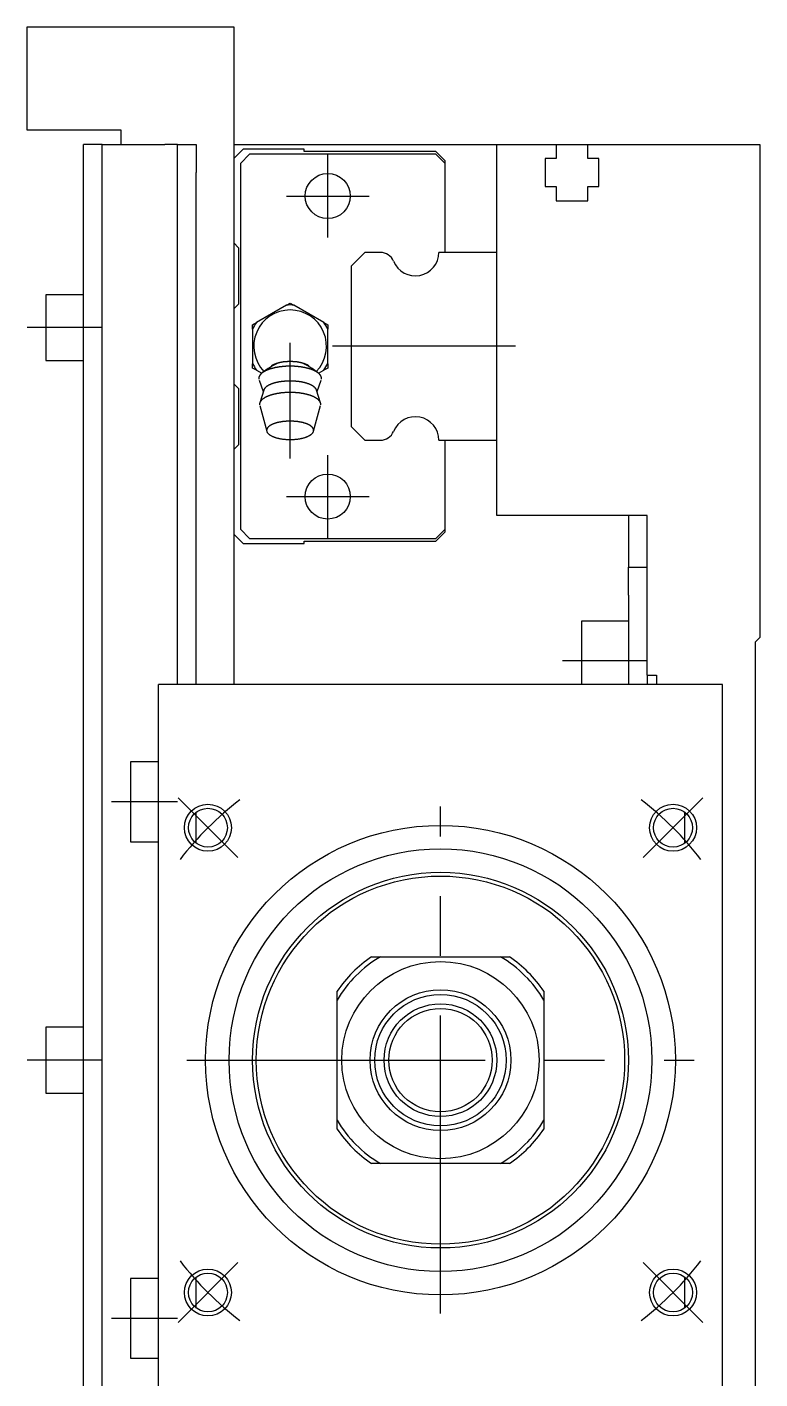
# Model space of a CAD drawing. Extents: x -94 to 676, y -24 to 368.
# Drawn here: x 598.4 to 676.4, y 222.3 to 366.2 of the extents above; entities that cross this region are included whole.
import ezdxf

# ---------------------------------------------------------------- set-up
doc = ezdxf.new("R2010")
doc.units = 0
doc.linetypes.add('CENTER', pattern=[50.8, 31.75, -6.35, 6.35, -6.35])
doc.layers.get('0').update_dxf_attribs({"linetype": 'CONTINUOUS'})
doc.layers.add('CENTER', color=1, linetype='CENTER')

msp = doc.modelspace()

# ---------------------------------------------------------------- linework, layer by layer
at = {"color": 7, "linetype": 'CONTINUOUS'}
for p, q in [((598.44, 355.21), (598.44, 366.21)), ((598.44, 366.21), (620.44, 366.21)), ((620.44, 366.21), (620.44, 296.21)), ((608.44, 355.21), (598.44, 355.21)), ((608.44, 353.7), (608.44, 355.21)), ((604.44, 350.7), (604.44, 353.7)), ((606.44, 353.7), (604.44, 353.7)), ((606.44, 353.7), (609.77, 353.7)), ((606.44, 350.7), (606.44, 353.7)), ((609.77, 353.7), (613.11, 353.7)), ((614.44, 353.7), (613.11, 353.7)), ((614.44, 350.7), (614.44, 353.7)), ((614.44, 353.7), (616.44, 353.7)), ((616.44, 353.7), (616.44, 350.7)), ((620.44, 353.7), (648.44, 353.7)), ((621.43, 353.21), (620.44, 352.22)), ((627.94, 353.21), (621.43, 353.21)), ((627.94, 352.96), (627.94, 353.21)), ((641.94, 352.96), (627.94, 352.96)), ((642.94, 351.96), (641.94, 352.96)), ((648.44, 342.21), (648.44, 353.7)), ((648.44, 353.7), (654.74, 353.7)), ((654.74, 353.7), (654.74, 352.21)), ((654.74, 353.7), (658.14, 353.7)), ((658.14, 353.7), (676.44, 353.7)), ((658.14, 352.21), (658.14, 353.7)), ((676.44, 353.7), (676.44, 301.21)), ((622.13, 352.66), (621.14, 351.67)), ((621.14, 351.67), (621.14, 312.74)), ((641.94, 352.66), (622.13, 352.66)), ((642.94, 351.66), (641.94, 352.66)), ((642.94, 351.66), (642.94, 351.96)), ((642.94, 342.21), (642.94, 351.66)), ((653.59, 352.21), (653.59, 349.21)), ((654.74, 352.21), (653.59, 352.21)), ((659.29, 352.21), (658.14, 352.21)), ((659.29, 349.21), (659.29, 352.21)), ((604.44, 161.7), (604.44, 350.7)), ((606.44, 161.7), (606.44, 350.7)), ((614.44, 296.21), (614.44, 350.7)), ((616.44, 296.21), (616.44, 350.7)), ((653.59, 349.21), (654.74, 349.21)), ((654.74, 349.21), (654.74, 347.71)), ((658.14, 347.71), (658.14, 349.21)), ((658.14, 349.21), (659.29, 349.21)), ((654.74, 347.71), (658.14, 347.71)), ((620.44, 343.21), (620.94, 342.71)), ((620.94, 342.71), (620.94, 336.71)), ((634.4, 342.21), (632.94, 340.75)), ((636.05, 342.21), (634.4, 342.21)), ((648.44, 342.21), (642.26, 342.21)), ((648.44, 322.21), (648.44, 342.21)), ((648.44, 322.21), (648.44, 342.21)), ((632.94, 340.75), (632.94, 323.66)), ((604.44, 337.7), (600.44, 337.7)), ((600.44, 337.7), (600.44, 334.2)), ((620.94, 336.71), (620.44, 336.21)), ((626.04, 336.59), (622.85, 334.74)), ((626.04, 336.59), (626.44, 336.82)), ((626.44, 336.82), (626.84, 336.59)), ((630.03, 334.74), (626.84, 336.59)), ((600.44, 334.2), (600.44, 330.7)), ((622.45, 334.51), (622.85, 334.74)), ((622.45, 334.05), (622.45, 334.51)), ((622.45, 334.05), (622.45, 330.36)), ((630.03, 334.74), (630.44, 334.51)), ((630.44, 334.51), (630.44, 334.05)), ((630.44, 330.36), (630.44, 334.05)), ((600.44, 330.7), (604.44, 330.7)), ((622.45, 329.9), (622.45, 330.36)), ((622.85, 329.67), (622.45, 329.9)), ((622.85, 329.67), (623.42, 329.34)), ((624.1, 329.85), (623.48, 329.39)), ((624.1, 329.85), (624.45, 330.09)), ((624.45, 330.09), (625.01, 330.39)), ((627.86, 330.39), (628.43, 330.09)), ((628.43, 330.09), (628.78, 329.85)), ((629.4, 329.39), (628.78, 329.85)), ((629.46, 329.34), (630.03, 329.67)), ((630.44, 329.9), (630.03, 329.67)), ((630.44, 330.36), (630.44, 329.9)), ((623.13, 328.6), (623.58, 327.39)), ((629.3, 327.39), (629.75, 328.6)), ((620.44, 328.2), (620.94, 327.71)), ((620.94, 327.71), (620.94, 321.71)), ((623.63, 327.54), (623.2, 326.18)), ((629.68, 326.18), (629.25, 327.54)), ((623.2, 325.89), (623.95, 323.16)), ((628.93, 323.16), (629.68, 325.89)), ((632.94, 323.66), (634.4, 322.21)), ((620.94, 321.71), (620.44, 321.21)), ((634.4, 322.21), (636.05, 322.21)), ((642.26, 322.21), (648.44, 322.21)), ((642.94, 312.75), (642.94, 322.21)), ((648.44, 314.21), (648.44, 322.21)), ((664.44, 314.21), (648.44, 314.21)), ((662.44, 314.21), (662.44, 308.71)), ((664.44, 297.21), (664.44, 314.21)), ((621.14, 312.74), (622.13, 311.76)), ((641.94, 311.76), (642.94, 312.75)), ((641.94, 311.46), (642.94, 312.45)), ((642.94, 312.45), (642.94, 312.75)), ((620.44, 312.19), (621.43, 311.21)), ((621.43, 311.21), (627.94, 311.21)), ((622.13, 311.76), (641.94, 311.76)), ((627.94, 311.46), (641.94, 311.46)), ((627.94, 311.21), (627.94, 311.46)), ((662.44, 305.71), (662.44, 308.71)), ((662.44, 308.71), (664.44, 308.71)), ((662.44, 305.71), (662.44, 296.21)), ((657.44, 302.96), (657.44, 296.21)), ((662.44, 302.96), (657.44, 302.96)), ((675.94, 300.71), (676.44, 301.21)), ((675.94, 300.71), (675.94, 211.71)), ((664.44, 297.21), (664.44, 296.21)), ((664.44, 297.21), (665.44, 297.21)), ((665.44, 297.21), (665.44, 296.21)), ((612.44, 216.21), (612.44, 296.21)), ((672.44, 296.21), (612.44, 296.21)), ((672.44, 216.21), (672.44, 296.21)), ((609.44, 287.96), (609.44, 279.46)), ((612.44, 287.96), (609.44, 287.96)), ((616.44, 279.31), (616.44, 282.6)), ((668.44, 279.31), (668.44, 282.6)), ((609.44, 279.46), (612.44, 279.46)), ((635.1, 267.21), (636.05, 267.21)), ((636.05, 267.21), (648.83, 267.21)), ((648.83, 267.21), (649.78, 267.21)), ((631.44, 262.6), (631.44, 263.54)), ((653.44, 263.54), (653.44, 262.6)), ((631.44, 249.81), (631.44, 262.6)), ((653.44, 262.6), (653.44, 249.81)), ((600.44, 259.7), (600.44, 256.2)), ((604.44, 259.7), (600.44, 259.7)), ((600.44, 256.2), (600.44, 252.7)), ((600.44, 252.7), (604.44, 252.7)), ((631.44, 248.87), (631.44, 249.81)), ((653.44, 249.81), (653.44, 248.87)), ((636.05, 245.21), (635.1, 245.21)), ((648.83, 245.21), (636.05, 245.21)), ((649.78, 245.21), (648.83, 245.21)), ((612.44, 232.96), (609.44, 232.96)), ((609.44, 232.96), (609.44, 228.71)), ((616.44, 229.81), (616.44, 233.1)), ((668.44, 229.81), (668.44, 233.1)), ((609.44, 228.71), (609.44, 224.46)), ((609.44, 224.46), (612.44, 224.46))]:
    msp.add_line(p, q, dxfattribs=at)
for points in [[(626.44, 330.09, 0), (626.4, 330.09, 0), (626.37, 330.09, 0), (626.33, 330.09, 0), (626.3, 330.09, 0), (626.26, 330.09, 0), (626.23, 330.09, 0), (626.19, 330.09, 0), (626.15, 330.08, 0), (626.12, 330.08, 0), (626.08, 330.08, 0), (626.05, 330.08, 0), (626.01, 330.08, 0), (625.98, 330.08, 0), (625.94, 330.07, 0), (625.91, 330.07, 0), (625.87, 330.07, 0), (625.84, 330.07, 0), (625.8, 330.06, 0), (625.77, 330.06, 0), (625.73, 330.06, 0), (625.7, 330.06, 0), (625.66, 330.05, 0), (625.63, 330.05, 0), (625.59, 330.05, 0), (625.56, 330.04, 0), (625.52, 330.04, 0), (625.49, 330.04, 0), (625.45, 330.03, 0), (625.42, 330.03, 0), (625.39, 330.02, 0), (625.35, 330.02, 0), (625.32, 330.01, 0), (625.28, 330.01, 0), (625.25, 330, 0), (625.22, 330, 0), (625.18, 329.99, 0), (625.15, 329.99, 0), (625.12, 329.98, 0), (625.09, 329.98, 0), (625.05, 329.97, 0), (625.02, 329.97, 0), (624.99, 329.96, 0), (624.96, 329.95, 0), (624.92, 329.95, 0), (624.89, 329.94, 0), (624.86, 329.94, 0), (624.83, 329.93, 0), (624.8, 329.92, 0), (624.77, 329.91, 0), (624.74, 329.91, 0), (624.71, 329.9, 0), (624.68, 329.89, 0), (624.65, 329.88, 0), (624.62, 329.88, 0), (624.59, 329.87, 0), (624.56, 329.86, 0), (624.53, 329.85, 0), (624.5, 329.85, 0), (624.47, 329.84, 0), (624.44, 329.83, 0), (624.41, 329.82, 0), (624.38, 329.81, 0), (624.35, 329.8, 0), (624.33, 329.8, 0), (624.3, 329.79, 0), (624.27, 329.78, 0), (624.24, 329.77, 0), (624.22, 329.76, 0), (624.19, 329.75, 0), (624.17, 329.74, 0), (624.14, 329.73, 0), (624.11, 329.72, 0), (624.09, 329.71, 0), (624.06, 329.7, 0), (624.04, 329.69, 0), (624.01, 329.68, 0), (623.99, 329.67, 0), (623.97, 329.66, 0), (623.94, 329.65, 0), (623.92, 329.64, 0), (623.89, 329.63, 0), (623.87, 329.62, 0), (623.85, 329.61, 0), (623.83, 329.6, 0), (623.8, 329.59, 0), (623.78, 329.57, 0), (623.76, 329.56, 0), (623.74, 329.55, 0), (623.72, 329.54, 0), (623.7, 329.53, 0), (623.68, 329.52, 0), (623.66, 329.51, 0), (623.64, 329.5, 0), (623.62, 329.48, 0), (623.6, 329.47, 0), (623.58, 329.46, 0), (623.56, 329.45, 0), (623.54, 329.44, 0), (623.53, 329.42, 0), (623.51, 329.41, 0), (623.49, 329.4, 0), (623.48, 329.39, 0), (623.46, 329.37, 0), (623.44, 329.36, 0), (623.43, 329.35, 0), (623.41, 329.34, 0), (623.4, 329.32, 0), (623.38, 329.31, 0), (623.37, 329.3, 0), (623.36, 329.29, 0), (623.34, 329.27, 0), (623.33, 329.26, 0), (623.32, 329.25, 0), (623.3, 329.23, 0), (623.29, 329.22, 0), (623.28, 329.21, 0), (623.27, 329.19, 0), (623.26, 329.18, 0), (623.25, 329.17, 0), (623.24, 329.15, 0), (623.23, 329.14, 0), (623.22, 329.13, 0), (623.21, 329.11, 0), (623.2, 329.1, 0), (623.19, 329.09, 0), (623.18, 329.07, 0), (623.17, 329.06, 0), (623.17, 329.05, 0)], [(628.47, 330.08, 0), (628.45, 330.1, 0), (628.43, 330.11, 0), (628.42, 330.12, 0), (628.4, 330.14, 0), (628.38, 330.15, 0), (628.36, 330.17, 0), (628.34, 330.18, 0), (628.31, 330.19, 0), (628.29, 330.2, 0), (628.27, 330.22, 0), (628.25, 330.23, 0), (628.22, 330.24, 0), (628.2, 330.25, 0), (628.17, 330.27, 0), (628.15, 330.28, 0), (628.12, 330.29, 0), (628.1, 330.3, 0), (628.07, 330.31, 0), (628.04, 330.32, 0), (628.01, 330.33, 0), (627.98, 330.35, 0), (627.96, 330.36, 0), (627.92, 330.37, 0), (627.89, 330.38, 0), (627.86, 330.38, 0), (627.83, 330.39, 0), (627.8, 330.4, 0), (627.77, 330.41, 0), (627.74, 330.42, 0), (627.71, 330.43, 0), (627.67, 330.44, 0), (627.64, 330.45, 0), (627.61, 330.46, 0), (627.57, 330.46, 0), (627.54, 330.47, 0), (627.5, 330.48, 0), (627.47, 330.49, 0), (627.43, 330.49, 0), (627.4, 330.5, 0), (627.36, 330.51, 0), (627.33, 330.51, 0), (627.29, 330.52, 0), (627.25, 330.52, 0), (627.22, 330.53, 0), (627.18, 330.54, 0), (627.14, 330.54, 0), (627.1, 330.55, 0), (627.07, 330.55, 0), (627.03, 330.55, 0), (626.99, 330.56, 0), (626.95, 330.56, 0), (626.91, 330.56, 0), (626.87, 330.57, 0), (626.83, 330.57, 0), (626.79, 330.57, 0), (626.75, 330.57, 0), (626.72, 330.58, 0), (626.68, 330.58, 0), (626.64, 330.58, 0), (626.6, 330.58, 0), (626.56, 330.58, 0), (626.52, 330.58, 0), (626.48, 330.58, 0), (626.44, 330.58, 0), (626.4, 330.58, 0), (626.36, 330.58, 0), (626.32, 330.58, 0), (626.28, 330.58, 0), (626.24, 330.58, 0), (626.2, 330.58, 0), (626.16, 330.58, 0), (626.12, 330.57, 0), (626.09, 330.57, 0), (626.05, 330.57, 0), (626.01, 330.57, 0), (625.97, 330.56, 0), (625.93, 330.56, 0), (625.89, 330.56, 0), (625.85, 330.55, 0), (625.82, 330.55, 0), (625.78, 330.55, 0), (625.74, 330.54, 0), (625.7, 330.54, 0), (625.66, 330.53, 0), (625.63, 330.52, 0), (625.59, 330.52, 0), (625.55, 330.51, 0), (625.52, 330.51, 0), (625.48, 330.5, 0), (625.45, 330.49, 0), (625.41, 330.49, 0), (625.38, 330.48, 0), (625.34, 330.47, 0), (625.31, 330.46, 0), (625.27, 330.46, 0), (625.24, 330.45, 0), (625.21, 330.44, 0), (625.17, 330.43, 0), (625.14, 330.42, 0), (625.11, 330.41, 0), (625.08, 330.4, 0), (625.05, 330.39, 0), (625.01, 330.38, 0), (624.99, 330.38, 0), (624.96, 330.37, 0), (624.92, 330.36, 0), (624.9, 330.35, 0), (624.87, 330.33, 0), (624.84, 330.32, 0), (624.81, 330.31, 0), (624.78, 330.3, 0), (624.76, 330.29, 0), (624.73, 330.28, 0), (624.71, 330.27, 0), (624.68, 330.25, 0), (624.66, 330.24, 0), (624.63, 330.23, 0), (624.61, 330.22, 0), (624.59, 330.2, 0), (624.57, 330.19, 0), (624.54, 330.18, 0), (624.52, 330.17, 0), (624.5, 330.15, 0), (624.48, 330.14, 0), (624.46, 330.12, 0), (624.45, 330.11, 0), (624.43, 330.1, 0), (624.41, 330.08, 0)], [(629.71, 329.05, 0), (629.71, 329.06, 0), (629.7, 329.07, 0), (629.69, 329.09, 0), (629.68, 329.1, 0), (629.67, 329.11, 0), (629.66, 329.13, 0), (629.65, 329.14, 0), (629.64, 329.15, 0), (629.63, 329.17, 0), (629.62, 329.18, 0), (629.61, 329.19, 0), (629.6, 329.21, 0), (629.59, 329.22, 0), (629.58, 329.23, 0), (629.56, 329.25, 0), (629.55, 329.26, 0), (629.54, 329.27, 0), (629.52, 329.29, 0), (629.51, 329.3, 0), (629.5, 329.31, 0), (629.48, 329.32, 0), (629.47, 329.34, 0), (629.45, 329.35, 0), (629.44, 329.36, 0), (629.42, 329.37, 0), (629.4, 329.39, 0), (629.39, 329.4, 0), (629.37, 329.41, 0), (629.35, 329.42, 0), (629.34, 329.44, 0), (629.32, 329.45, 0), (629.3, 329.46, 0), (629.28, 329.47, 0), (629.26, 329.48, 0), (629.24, 329.5, 0), (629.22, 329.51, 0), (629.2, 329.52, 0), (629.18, 329.53, 0), (629.16, 329.54, 0), (629.14, 329.55, 0), (629.12, 329.56, 0), (629.1, 329.57, 0), (629.08, 329.59, 0), (629.05, 329.6, 0), (629.03, 329.61, 0), (629.01, 329.62, 0), (628.99, 329.63, 0), (628.96, 329.64, 0), (628.94, 329.65, 0), (628.91, 329.66, 0), (628.89, 329.67, 0), (628.87, 329.68, 0), (628.84, 329.69, 0), (628.82, 329.7, 0), (628.79, 329.71, 0), (628.77, 329.72, 0), (628.74, 329.73, 0), (628.71, 329.74, 0), (628.69, 329.75, 0), (628.66, 329.76, 0), (628.63, 329.77, 0), (628.61, 329.78, 0), (628.58, 329.79, 0), (628.55, 329.8, 0), (628.52, 329.8, 0), (628.5, 329.81, 0), (628.47, 329.82, 0), (628.44, 329.83, 0), (628.41, 329.84, 0), (628.38, 329.85, 0), (628.35, 329.85, 0), (628.32, 329.86, 0), (628.29, 329.87, 0), (628.26, 329.88, 0), (628.23, 329.88, 0), (628.2, 329.89, 0), (628.17, 329.9, 0), (628.14, 329.91, 0), (628.11, 329.91, 0), (628.08, 329.92, 0), (628.05, 329.93, 0), (628.02, 329.94, 0), (627.99, 329.94, 0), (627.96, 329.95, 0), (627.92, 329.95, 0), (627.89, 329.96, 0), (627.86, 329.97, 0), (627.83, 329.97, 0), (627.79, 329.98, 0), (627.76, 329.98, 0), (627.73, 329.99, 0), (627.7, 329.99, 0), (627.66, 330, 0), (627.63, 330, 0), (627.6, 330.01, 0), (627.56, 330.01, 0), (627.53, 330.02, 0), (627.49, 330.02, 0), (627.46, 330.03, 0), (627.43, 330.03, 0), (627.39, 330.04, 0), (627.36, 330.04, 0), (627.32, 330.04, 0), (627.29, 330.05, 0), (627.25, 330.05, 0), (627.22, 330.05, 0), (627.18, 330.06, 0), (627.15, 330.06, 0), (627.11, 330.06, 0), (627.08, 330.06, 0), (627.04, 330.07, 0), (627.01, 330.07, 0), (626.97, 330.07, 0), (626.94, 330.07, 0), (626.9, 330.08, 0), (626.87, 330.08, 0), (626.83, 330.08, 0), (626.8, 330.08, 0), (626.76, 330.08, 0), (626.73, 330.08, 0), (626.69, 330.09, 0), (626.65, 330.09, 0), (626.62, 330.09, 0), (626.58, 330.09, 0), (626.55, 330.09, 0), (626.51, 330.09, 0), (626.48, 330.09, 0), (626.44, 330.09, 0)], [(623.17, 329.05, 0), (623.17, 329.04, 0), (623.16, 329.04, 0), (623.16, 329.04, 0), (623.16, 329.04, 0), (623.16, 329.03, 0), (623.16, 329.03, 0), (623.16, 329.03, 0), (623.16, 329.02, 0), (623.16, 329.02, 0), (623.15, 329.02, 0), (623.15, 329.02, 0), (623.15, 329.01, 0), (623.15, 329.01, 0), (623.15, 329.01, 0), (623.15, 329.01, 0), (623.15, 329, 0), (623.15, 329, 0), (623.14, 329, 0), (623.14, 329, 0), (623.14, 328.99, 0), (623.14, 328.99, 0), (623.14, 328.99, 0), (623.14, 328.99, 0), (623.14, 328.98, 0), (623.14, 328.98, 0), (623.14, 328.98, 0), (623.14, 328.98, 0), (623.13, 328.97, 0), (623.13, 328.97, 0), (623.13, 328.97, 0), (623.13, 328.96, 0), (623.13, 328.96, 0), (623.13, 328.96, 0), (623.13, 328.96, 0), (623.13, 328.95, 0), (623.13, 328.95, 0), (623.13, 328.95, 0), (623.13, 328.95, 0), (623.12, 328.94, 0), (623.12, 328.94, 0), (623.12, 328.94, 0), (623.12, 328.94, 0), (623.12, 328.93, 0), (623.12, 328.93, 0), (623.12, 328.93, 0), (623.12, 328.93, 0), (623.12, 328.92, 0), (623.12, 328.92, 0), (623.12, 328.92, 0), (623.12, 328.92, 0), (623.12, 328.91, 0), (623.12, 328.91, 0), (623.12, 328.91, 0), (623.11, 328.9, 0), (623.11, 328.9, 0), (623.11, 328.9, 0), (623.11, 328.9, 0), (623.11, 328.89, 0), (623.11, 328.89, 0), (623.11, 328.89, 0), (623.11, 328.89, 0), (623.11, 328.88, 0), (623.11, 328.88, 0), (623.11, 328.88, 0), (623.11, 328.88, 0), (623.11, 328.87, 0), (623.11, 328.87, 0), (623.11, 328.87, 0), (623.11, 328.87, 0), (623.11, 328.86, 0), (623.11, 328.86, 0), (623.11, 328.86, 0), (623.11, 328.86, 0), (623.11, 328.85, 0), (623.1, 328.85, 0), (623.1, 328.85, 0), (623.1, 328.85, 0), (623.1, 328.84, 0), (623.1, 328.84, 0), (623.1, 328.84, 0), (623.1, 328.83, 0), (623.1, 328.83, 0), (623.1, 328.83, 0), (623.1, 328.83, 0), (623.1, 328.82, 0), (623.1, 328.82, 0), (623.1, 328.82, 0), (623.1, 328.82, 0), (623.1, 328.81, 0), (623.1, 328.81, 0), (623.1, 328.81, 0), (623.1, 328.81, 0), (623.1, 328.8, 0), (623.1, 328.8, 0), (623.1, 328.8, 0), (623.1, 328.8, 0), (623.1, 328.79, 0), (623.1, 328.79, 0), (623.1, 328.79, 0), (623.1, 328.78, 0), (623.1, 328.78, 0), (623.1, 328.78, 0), (623.1, 328.78, 0), (623.1, 328.77, 0), (623.1, 328.77, 0), (623.1, 328.77, 0), (623.1, 328.77, 0), (623.1, 328.76, 0), (623.1, 328.76, 0), (623.1, 328.76, 0), (623.1, 328.76, 0), (623.1, 328.75, 0), (623.1, 328.75, 0), (623.1, 328.75, 0), (623.1, 328.75, 0), (623.1, 328.74, 0), (623.1, 328.74, 0), (623.1, 328.74, 0), (623.1, 328.74, 0), (623.1, 328.73, 0), (623.1, 328.73, 0), (623.1, 328.73, 0), (623.1, 328.72, 0), (623.1, 328.72, 0), (623.1, 328.72, 0), (623.11, 328.72, 0), (623.11, 328.71, 0), (623.11, 328.71, 0)], [(626.44, 328.51, 0), (626.41, 328.51, 0), (626.37, 328.51, 0), (626.34, 328.51, 0), (626.3, 328.51, 0), (626.27, 328.51, 0), (626.24, 328.51, 0), (626.2, 328.51, 0), (626.17, 328.51, 0), (626.14, 328.5, 0), (626.1, 328.5, 0), (626.07, 328.5, 0), (626.04, 328.5, 0), (626, 328.5, 0), (625.97, 328.5, 0), (625.94, 328.49, 0), (625.9, 328.49, 0), (625.87, 328.49, 0), (625.84, 328.49, 0), (625.8, 328.48, 0), (625.77, 328.48, 0), (625.74, 328.48, 0), (625.71, 328.47, 0), (625.67, 328.47, 0), (625.64, 328.47, 0), (625.61, 328.46, 0), (625.58, 328.46, 0), (625.54, 328.45, 0), (625.51, 328.45, 0), (625.48, 328.45, 0), (625.45, 328.44, 0), (625.42, 328.44, 0), (625.39, 328.43, 0), (625.36, 328.43, 0), (625.32, 328.42, 0), (625.29, 328.42, 0), (625.26, 328.41, 0), (625.23, 328.41, 0), (625.2, 328.4, 0), (625.17, 328.39, 0), (625.14, 328.39, 0), (625.11, 328.38, 0), (625.08, 328.38, 0), (625.05, 328.37, 0), (625.02, 328.36, 0), (624.99, 328.36, 0), (624.96, 328.35, 0), (624.94, 328.34, 0), (624.91, 328.34, 0), (624.88, 328.33, 0), (624.85, 328.32, 0), (624.82, 328.31, 0), (624.79, 328.31, 0), (624.77, 328.3, 0), (624.74, 328.29, 0), (624.71, 328.28, 0), (624.69, 328.27, 0), (624.66, 328.27, 0), (624.63, 328.26, 0), (624.61, 328.25, 0), (624.58, 328.24, 0), (624.56, 328.23, 0), (624.53, 328.22, 0), (624.51, 328.21, 0), (624.48, 328.2, 0), (624.46, 328.2, 0), (624.43, 328.19, 0), (624.41, 328.18, 0), (624.39, 328.17, 0), (624.37, 328.16, 0), (624.34, 328.15, 0), (624.32, 328.14, 0), (624.3, 328.13, 0), (624.27, 328.12, 0), (624.25, 328.11, 0), (624.23, 328.1, 0), (624.21, 328.09, 0), (624.19, 328.08, 0), (624.17, 328.07, 0), (624.15, 328.06, 0), (624.13, 328.05, 0), (624.11, 328.04, 0), (624.09, 328.02, 0), (624.07, 328.01, 0), (624.05, 328, 0), (624.04, 327.99, 0), (624.02, 327.98, 0), (624, 327.97, 0), (623.99, 327.96, 0), (623.97, 327.95, 0), (623.95, 327.93, 0), (623.94, 327.92, 0), (623.92, 327.91, 0), (623.9, 327.9, 0), (623.89, 327.89, 0), (623.88, 327.88, 0), (623.86, 327.86, 0), (623.85, 327.85, 0), (623.83, 327.84, 0), (623.82, 327.83, 0), (623.81, 327.81, 0), (623.79, 327.8, 0), (623.78, 327.79, 0), (623.77, 327.78, 0), (623.76, 327.77, 0), (623.75, 327.75, 0), (623.74, 327.74, 0), (623.73, 327.73, 0), (623.72, 327.72, 0), (623.71, 327.7, 0), (623.7, 327.69, 0), (623.69, 327.68, 0), (623.68, 327.67, 0), (623.68, 327.65, 0), (623.67, 327.64, 0), (623.66, 327.63, 0), (623.66, 327.61, 0), (623.65, 327.6, 0), (623.64, 327.59, 0), (623.64, 327.57, 0), (623.63, 327.56, 0), (623.63, 327.55, 0), (623.62, 327.54, 0), (623.62, 327.52, 0), (623.62, 327.51, 0), (623.62, 327.5, 0), (623.61, 327.48, 0), (623.61, 327.47, 0), (623.61, 327.46, 0)], [(629.27, 327.46, 0), (629.27, 327.47, 0), (629.27, 327.48, 0), (629.26, 327.5, 0), (629.26, 327.51, 0), (629.26, 327.52, 0), (629.25, 327.54, 0), (629.25, 327.55, 0), (629.25, 327.56, 0), (629.24, 327.57, 0), (629.24, 327.59, 0), (629.23, 327.6, 0), (629.22, 327.61, 0), (629.22, 327.63, 0), (629.21, 327.64, 0), (629.2, 327.65, 0), (629.2, 327.67, 0), (629.19, 327.68, 0), (629.18, 327.69, 0), (629.17, 327.7, 0), (629.16, 327.72, 0), (629.15, 327.73, 0), (629.14, 327.74, 0), (629.13, 327.75, 0), (629.12, 327.77, 0), (629.11, 327.78, 0), (629.1, 327.79, 0), (629.09, 327.8, 0), (629.07, 327.81, 0), (629.06, 327.83, 0), (629.05, 327.84, 0), (629.03, 327.85, 0), (629.02, 327.86, 0), (629, 327.88, 0), (628.99, 327.89, 0), (628.98, 327.9, 0), (628.96, 327.91, 0), (628.94, 327.92, 0), (628.93, 327.93, 0), (628.91, 327.95, 0), (628.89, 327.96, 0), (628.88, 327.97, 0), (628.86, 327.98, 0), (628.84, 327.99, 0), (628.83, 328, 0), (628.81, 328.01, 0), (628.79, 328.02, 0), (628.77, 328.04, 0), (628.75, 328.05, 0), (628.73, 328.06, 0), (628.71, 328.07, 0), (628.69, 328.08, 0), (628.67, 328.09, 0), (628.65, 328.1, 0), (628.63, 328.11, 0), (628.61, 328.12, 0), (628.58, 328.13, 0), (628.56, 328.14, 0), (628.54, 328.15, 0), (628.51, 328.16, 0), (628.49, 328.17, 0), (628.47, 328.18, 0), (628.45, 328.19, 0), (628.42, 328.2, 0), (628.4, 328.2, 0), (628.37, 328.21, 0), (628.35, 328.22, 0), (628.32, 328.23, 0), (628.3, 328.24, 0), (628.27, 328.25, 0), (628.24, 328.26, 0), (628.22, 328.27, 0), (628.19, 328.27, 0), (628.17, 328.28, 0), (628.14, 328.29, 0), (628.11, 328.3, 0), (628.09, 328.31, 0), (628.06, 328.31, 0), (628.03, 328.32, 0), (628, 328.33, 0), (627.97, 328.34, 0), (627.94, 328.34, 0), (627.92, 328.35, 0), (627.89, 328.36, 0), (627.86, 328.36, 0), (627.83, 328.37, 0), (627.8, 328.38, 0), (627.77, 328.38, 0), (627.74, 328.39, 0), (627.71, 328.39, 0), (627.68, 328.4, 0), (627.65, 328.41, 0), (627.62, 328.41, 0), (627.59, 328.42, 0), (627.56, 328.42, 0), (627.52, 328.43, 0), (627.49, 328.43, 0), (627.46, 328.44, 0), (627.43, 328.44, 0), (627.4, 328.45, 0), (627.37, 328.45, 0), (627.34, 328.45, 0), (627.3, 328.46, 0), (627.27, 328.46, 0), (627.24, 328.47, 0), (627.21, 328.47, 0), (627.17, 328.47, 0), (627.14, 328.48, 0), (627.11, 328.48, 0), (627.08, 328.48, 0), (627.04, 328.49, 0), (627.01, 328.49, 0), (626.98, 328.49, 0), (626.94, 328.49, 0), (626.91, 328.5, 0), (626.88, 328.5, 0), (626.84, 328.5, 0), (626.81, 328.5, 0), (626.78, 328.5, 0), (626.74, 328.5, 0), (626.71, 328.51, 0), (626.68, 328.51, 0), (626.64, 328.51, 0), (626.61, 328.51, 0), (626.58, 328.51, 0), (626.54, 328.51, 0), (626.51, 328.51, 0), (626.47, 328.51, 0), (626.44, 328.51, 0)], [(629.77, 328.71, 0), (629.77, 328.71, 0), (629.77, 328.72, 0), (629.78, 328.72, 0), (629.78, 328.72, 0), (629.78, 328.72, 0), (629.78, 328.73, 0), (629.78, 328.73, 0), (629.78, 328.73, 0), (629.78, 328.74, 0), (629.78, 328.74, 0), (629.78, 328.74, 0), (629.78, 328.74, 0), (629.78, 328.75, 0), (629.78, 328.75, 0), (629.78, 328.75, 0), (629.78, 328.75, 0), (629.78, 328.76, 0), (629.78, 328.76, 0), (629.78, 328.76, 0), (629.78, 328.76, 0), (629.78, 328.77, 0), (629.78, 328.77, 0), (629.78, 328.77, 0), (629.78, 328.77, 0), (629.78, 328.78, 0), (629.78, 328.78, 0), (629.78, 328.78, 0), (629.78, 328.78, 0), (629.78, 328.79, 0), (629.78, 328.79, 0), (629.78, 328.79, 0), (629.78, 328.8, 0), (629.78, 328.8, 0), (629.78, 328.8, 0), (629.78, 328.8, 0), (629.78, 328.81, 0), (629.78, 328.81, 0), (629.78, 328.81, 0), (629.78, 328.81, 0), (629.78, 328.82, 0), (629.78, 328.82, 0), (629.78, 328.82, 0), (629.78, 328.82, 0), (629.78, 328.83, 0), (629.78, 328.83, 0), (629.78, 328.83, 0), (629.78, 328.83, 0), (629.78, 328.84, 0), (629.78, 328.84, 0), (629.78, 328.84, 0), (629.78, 328.85, 0), (629.78, 328.85, 0), (629.78, 328.85, 0), (629.77, 328.85, 0), (629.77, 328.86, 0), (629.77, 328.86, 0), (629.77, 328.86, 0), (629.77, 328.86, 0), (629.77, 328.87, 0), (629.77, 328.87, 0), (629.77, 328.87, 0), (629.77, 328.87, 0), (629.77, 328.88, 0), (629.77, 328.88, 0), (629.77, 328.88, 0), (629.77, 328.88, 0), (629.77, 328.89, 0), (629.77, 328.89, 0), (629.77, 328.89, 0), (629.77, 328.89, 0), (629.77, 328.9, 0), (629.77, 328.9, 0), (629.77, 328.9, 0), (629.77, 328.9, 0), (629.76, 328.91, 0), (629.76, 328.91, 0), (629.76, 328.91, 0), (629.76, 328.92, 0), (629.76, 328.92, 0), (629.76, 328.92, 0), (629.76, 328.92, 0), (629.76, 328.93, 0), (629.76, 328.93, 0), (629.76, 328.93, 0), (629.76, 328.93, 0), (629.76, 328.94, 0), (629.76, 328.94, 0), (629.76, 328.94, 0), (629.75, 328.94, 0), (629.75, 328.95, 0), (629.75, 328.95, 0), (629.75, 328.95, 0), (629.75, 328.95, 0), (629.75, 328.96, 0), (629.75, 328.96, 0), (629.75, 328.96, 0), (629.75, 328.96, 0), (629.75, 328.97, 0), (629.75, 328.97, 0), (629.75, 328.97, 0), (629.74, 328.98, 0), (629.74, 328.98, 0), (629.74, 328.98, 0), (629.74, 328.98, 0), (629.74, 328.99, 0), (629.74, 328.99, 0), (629.74, 328.99, 0), (629.74, 328.99, 0), (629.74, 329, 0), (629.74, 329, 0), (629.73, 329, 0), (629.73, 329, 0), (629.73, 329.01, 0), (629.73, 329.01, 0), (629.73, 329.01, 0), (629.73, 329.01, 0), (629.73, 329.02, 0), (629.73, 329.02, 0), (629.72, 329.02, 0), (629.72, 329.02, 0), (629.72, 329.03, 0), (629.72, 329.03, 0), (629.72, 329.03, 0), (629.72, 329.04, 0), (629.72, 329.04, 0), (629.72, 329.04, 0), (629.71, 329.04, 0), (629.71, 329.05, 0)], [(626.44, 327.3, 0), (626.4, 327.3, 0), (626.36, 327.3, 0), (626.32, 327.3, 0), (626.28, 327.3, 0), (626.25, 327.3, 0), (626.21, 327.29, 0), (626.17, 327.29, 0), (626.13, 327.29, 0), (626.09, 327.29, 0), (626.05, 327.29, 0), (626.01, 327.29, 0), (625.98, 327.28, 0), (625.94, 327.28, 0), (625.9, 327.28, 0), (625.86, 327.28, 0), (625.82, 327.27, 0), (625.78, 327.27, 0), (625.75, 327.27, 0), (625.71, 327.26, 0), (625.67, 327.26, 0), (625.63, 327.26, 0), (625.6, 327.25, 0), (625.56, 327.25, 0), (625.52, 327.25, 0), (625.48, 327.24, 0), (625.45, 327.24, 0), (625.41, 327.23, 0), (625.37, 327.23, 0), (625.34, 327.22, 0), (625.3, 327.22, 0), (625.26, 327.21, 0), (625.23, 327.2, 0), (625.19, 327.2, 0), (625.16, 327.19, 0), (625.12, 327.19, 0), (625.09, 327.18, 0), (625.05, 327.18, 0), (625.01, 327.17, 0), (624.98, 327.16, 0), (624.95, 327.15, 0), (624.91, 327.15, 0), (624.88, 327.14, 0), (624.84, 327.13, 0), (624.81, 327.13, 0), (624.78, 327.12, 0), (624.74, 327.11, 0), (624.71, 327.1, 0), (624.68, 327.09, 0), (624.64, 327.09, 0), (624.61, 327.08, 0), (624.58, 327.07, 0), (624.55, 327.06, 0), (624.52, 327.05, 0), (624.49, 327.04, 0), (624.46, 327.03, 0), (624.42, 327.02, 0), (624.39, 327.01, 0), (624.36, 327, 0), (624.33, 327, 0), (624.3, 326.99, 0), (624.28, 326.98, 0), (624.25, 326.96, 0), (624.22, 326.95, 0), (624.19, 326.94, 0), (624.16, 326.93, 0), (624.13, 326.92, 0), (624.11, 326.91, 0), (624.08, 326.9, 0), (624.05, 326.89, 0), (624.03, 326.88, 0), (624, 326.87, 0), (623.98, 326.86, 0), (623.95, 326.85, 0), (623.93, 326.83, 0), (623.9, 326.82, 0), (623.88, 326.81, 0), (623.85, 326.8, 0), (623.83, 326.79, 0), (623.81, 326.77, 0), (623.78, 326.76, 0), (623.76, 326.75, 0), (623.74, 326.74, 0), (623.72, 326.72, 0), (623.7, 326.71, 0), (623.68, 326.7, 0), (623.66, 326.69, 0), (623.64, 326.67, 0), (623.62, 326.66, 0), (623.6, 326.65, 0), (623.58, 326.63, 0), (623.56, 326.62, 0), (623.54, 326.61, 0), (623.52, 326.59, 0), (623.51, 326.58, 0), (623.49, 326.57, 0), (623.47, 326.55, 0), (623.46, 326.54, 0), (623.44, 326.52, 0), (623.43, 326.51, 0), (623.41, 326.5, 0), (623.4, 326.48, 0), (623.38, 326.47, 0), (623.37, 326.45, 0), (623.36, 326.44, 0), (623.35, 326.43, 0), (623.34, 326.41, 0), (623.32, 326.4, 0), (623.31, 326.38, 0), (623.3, 326.37, 0), (623.29, 326.35, 0), (623.28, 326.34, 0), (623.27, 326.32, 0), (623.26, 326.31, 0), (623.25, 326.29, 0), (623.25, 326.28, 0), (623.24, 326.26, 0), (623.23, 326.25, 0), (623.23, 326.23, 0), (623.22, 326.22, 0), (623.21, 326.2, 0), (623.21, 326.19, 0), (623.2, 326.17, 0), (623.2, 326.16, 0), (623.2, 326.14, 0), (623.19, 326.13, 0), (623.19, 326.11, 0), (623.19, 326.1, 0), (623.18, 326.08, 0)], [(629.7, 326.08, 0), (629.69, 326.1, 0), (629.69, 326.11, 0), (629.69, 326.13, 0), (629.68, 326.14, 0), (629.68, 326.16, 0), (629.68, 326.17, 0), (629.67, 326.19, 0), (629.67, 326.2, 0), (629.66, 326.22, 0), (629.65, 326.23, 0), (629.65, 326.25, 0), (629.64, 326.26, 0), (629.63, 326.28, 0), (629.63, 326.29, 0), (629.62, 326.31, 0), (629.61, 326.32, 0), (629.6, 326.34, 0), (629.59, 326.35, 0), (629.58, 326.37, 0), (629.57, 326.38, 0), (629.56, 326.4, 0), (629.54, 326.41, 0), (629.53, 326.43, 0), (629.52, 326.44, 0), (629.51, 326.45, 0), (629.5, 326.47, 0), (629.48, 326.48, 0), (629.47, 326.5, 0), (629.45, 326.51, 0), (629.44, 326.52, 0), (629.42, 326.54, 0), (629.41, 326.55, 0), (629.39, 326.57, 0), (629.37, 326.58, 0), (629.36, 326.59, 0), (629.34, 326.61, 0), (629.32, 326.62, 0), (629.3, 326.63, 0), (629.28, 326.65, 0), (629.26, 326.66, 0), (629.24, 326.67, 0), (629.22, 326.69, 0), (629.2, 326.7, 0), (629.18, 326.71, 0), (629.16, 326.72, 0), (629.14, 326.74, 0), (629.12, 326.75, 0), (629.1, 326.76, 0), (629.07, 326.77, 0), (629.05, 326.79, 0), (629.03, 326.8, 0), (629, 326.81, 0), (628.98, 326.82, 0), (628.95, 326.83, 0), (628.93, 326.85, 0), (628.9, 326.86, 0), (628.88, 326.87, 0), (628.85, 326.88, 0), (628.83, 326.89, 0), (628.8, 326.9, 0), (628.77, 326.91, 0), (628.75, 326.92, 0), (628.72, 326.93, 0), (628.69, 326.94, 0), (628.66, 326.95, 0), (628.63, 326.96, 0), (628.6, 326.98, 0), (628.58, 326.99, 0), (628.55, 327, 0), (628.52, 327, 0), (628.49, 327.01, 0), (628.46, 327.02, 0), (628.42, 327.03, 0), (628.39, 327.04, 0), (628.36, 327.05, 0), (628.33, 327.06, 0), (628.3, 327.07, 0), (628.27, 327.08, 0), (628.24, 327.09, 0), (628.2, 327.09, 0), (628.17, 327.1, 0), (628.14, 327.11, 0), (628.1, 327.12, 0), (628.07, 327.13, 0), (628.04, 327.13, 0), (628, 327.14, 0), (627.97, 327.15, 0), (627.93, 327.15, 0), (627.9, 327.16, 0), (627.86, 327.17, 0), (627.83, 327.18, 0), (627.79, 327.18, 0), (627.76, 327.19, 0), (627.72, 327.19, 0), (627.69, 327.2, 0), (627.65, 327.2, 0), (627.62, 327.21, 0), (627.58, 327.22, 0), (627.54, 327.22, 0), (627.51, 327.23, 0), (627.47, 327.23, 0), (627.43, 327.24, 0), (627.4, 327.24, 0), (627.36, 327.25, 0), (627.32, 327.25, 0), (627.28, 327.25, 0), (627.25, 327.26, 0), (627.21, 327.26, 0), (627.17, 327.26, 0), (627.13, 327.27, 0), (627.1, 327.27, 0), (627.06, 327.27, 0), (627.02, 327.28, 0), (626.98, 327.28, 0), (626.94, 327.28, 0), (626.9, 327.28, 0), (626.87, 327.29, 0), (626.83, 327.29, 0), (626.79, 327.29, 0), (626.75, 327.29, 0), (626.71, 327.29, 0), (626.67, 327.29, 0), (626.63, 327.3, 0), (626.6, 327.3, 0), (626.56, 327.3, 0), (626.52, 327.3, 0), (626.48, 327.3, 0), (626.44, 327.3, 0)], [(623.18, 326.08, 0), (623.18, 326.08, 0), (623.18, 326.08, 0), (623.18, 326.08, 0), (623.18, 326.08, 0), (623.18, 326.08, 0), (623.18, 326.08, 0), (623.18, 326.08, 0), (623.18, 326.08, 0), (623.18, 326.07, 0), (623.18, 326.07, 0), (623.18, 326.07, 0), (623.18, 326.07, 0), (623.18, 326.07, 0), (623.18, 326.07, 0), (623.18, 326.07, 0), (623.18, 326.07, 0), (623.18, 326.07, 0), (623.18, 326.07, 0), (623.18, 326.07, 0), (623.18, 326.06, 0), (623.18, 326.06, 0), (623.18, 326.06, 0), (623.18, 326.06, 0), (623.18, 326.06, 0), (623.18, 326.06, 0), (623.18, 326.06, 0), (623.18, 326.06, 0), (623.18, 326.06, 0), (623.18, 326.06, 0), (623.18, 326.06, 0), (623.18, 326.06, 0), (623.18, 326.06, 0), (623.18, 326.05, 0), (623.18, 326.05, 0), (623.18, 326.05, 0), (623.18, 326.05, 0), (623.18, 326.05, 0), (623.18, 326.05, 0), (623.18, 326.05, 0), (623.18, 326.05, 0), (623.18, 326.05, 0), (623.18, 326.05, 0), (623.18, 326.05, 0), (623.18, 326.04, 0), (623.18, 326.04, 0), (623.18, 326.04, 0), (623.18, 326.04, 0), (623.18, 326.04, 0), (623.18, 326.04, 0), (623.18, 326.04, 0), (623.18, 326.04, 0), (623.18, 326.04, 0), (623.18, 326.04, 0), (623.18, 326.04, 0), (623.18, 326.03, 0), (623.18, 326.03, 0), (623.18, 326.03, 0), (623.18, 326.03, 0), (623.18, 326.03, 0), (623.18, 326.03, 0), (623.18, 326.03, 0), (623.18, 326.03, 0), (623.18, 326.03, 0), (623.18, 326.03, 0), (623.18, 326.02, 0), (623.18, 326.02, 0), (623.18, 326.02, 0), (623.18, 326.02, 0), (623.18, 326.02, 0), (623.18, 326.02, 0), (623.18, 326.02, 0), (623.18, 326.02, 0), (623.18, 326.02, 0), (623.18, 326.02, 0), (623.18, 326.02, 0), (623.18, 326.02, 0), (623.18, 326.01, 0), (623.18, 326.01, 0), (623.18, 326.01, 0), (623.18, 326.01, 0), (623.18, 326.01, 0), (623.18, 326.01, 0), (623.18, 326.01, 0), (623.18, 326.01, 0), (623.18, 326.01, 0), (623.18, 326.01, 0), (623.18, 326.01, 0), (623.18, 326, 0), (623.18, 326, 0), (623.18, 326, 0), (623.18, 326, 0), (623.18, 326, 0), (623.18, 326, 0), (623.18, 326, 0), (623.18, 326, 0), (623.18, 326, 0), (623.18, 326, 0), (623.18, 326, 0), (623.18, 326, 0), (623.18, 325.99, 0), (623.18, 325.99, 0), (623.18, 325.99, 0), (623.18, 325.99, 0), (623.18, 325.99, 0), (623.18, 325.99, 0), (623.18, 325.99, 0), (623.18, 325.99, 0), (623.18, 325.99, 0), (623.18, 325.99, 0), (623.18, 325.99, 0), (623.18, 325.98, 0), (623.18, 325.98, 0), (623.18, 325.98, 0), (623.18, 325.98, 0), (623.18, 325.98, 0), (623.18, 325.98, 0), (623.18, 325.98, 0), (623.18, 325.98, 0), (623.18, 325.98, 0), (623.18, 325.98, 0), (623.18, 325.98, 0), (623.18, 325.98, 0), (623.18, 325.97, 0), (623.18, 325.97, 0), (623.18, 325.97, 0), (623.18, 325.97, 0), (623.18, 325.97, 0), (623.18, 325.97, 0)], [(629.7, 325.97, 0), (629.7, 325.97, 0), (629.7, 325.97, 0), (629.7, 325.97, 0), (629.7, 325.97, 0), (629.7, 325.97, 0), (629.7, 325.98, 0), (629.7, 325.98, 0), (629.7, 325.98, 0), (629.7, 325.98, 0), (629.7, 325.98, 0), (629.7, 325.98, 0), (629.7, 325.98, 0), (629.7, 325.98, 0), (629.7, 325.98, 0), (629.7, 325.98, 0), (629.7, 325.98, 0), (629.7, 325.98, 0), (629.7, 325.99, 0), (629.7, 325.99, 0), (629.7, 325.99, 0), (629.7, 325.99, 0), (629.7, 325.99, 0), (629.7, 325.99, 0), (629.7, 325.99, 0), (629.7, 325.99, 0), (629.7, 325.99, 0), (629.7, 325.99, 0), (629.7, 325.99, 0), (629.7, 326, 0), (629.7, 326, 0), (629.7, 326, 0), (629.7, 326, 0), (629.7, 326, 0), (629.7, 326, 0), (629.7, 326, 0), (629.7, 326, 0), (629.7, 326, 0), (629.7, 326, 0), (629.7, 326, 0), (629.7, 326, 0), (629.7, 326.01, 0), (629.7, 326.01, 0), (629.7, 326.01, 0), (629.7, 326.01, 0), (629.7, 326.01, 0), (629.7, 326.01, 0), (629.7, 326.01, 0), (629.7, 326.01, 0), (629.7, 326.01, 0), (629.7, 326.01, 0), (629.7, 326.01, 0), (629.7, 326.02, 0), (629.7, 326.02, 0), (629.7, 326.02, 0), (629.7, 326.02, 0), (629.7, 326.02, 0), (629.7, 326.02, 0), (629.7, 326.02, 0), (629.7, 326.02, 0), (629.7, 326.02, 0), (629.7, 326.02, 0), (629.7, 326.02, 0), (629.7, 326.02, 0), (629.7, 326.03, 0), (629.7, 326.03, 0), (629.7, 326.03, 0), (629.7, 326.03, 0), (629.7, 326.03, 0), (629.7, 326.03, 0), (629.7, 326.03, 0), (629.7, 326.03, 0), (629.7, 326.03, 0), (629.7, 326.03, 0), (629.7, 326.04, 0), (629.7, 326.04, 0), (629.7, 326.04, 0), (629.7, 326.04, 0), (629.7, 326.04, 0), (629.7, 326.04, 0), (629.7, 326.04, 0), (629.7, 326.04, 0), (629.7, 326.04, 0), (629.7, 326.04, 0), (629.7, 326.04, 0), (629.7, 326.05, 0), (629.7, 326.05, 0), (629.7, 326.05, 0), (629.7, 326.05, 0), (629.7, 326.05, 0), (629.7, 326.05, 0), (629.7, 326.05, 0), (629.7, 326.05, 0), (629.7, 326.05, 0), (629.7, 326.05, 0), (629.7, 326.05, 0), (629.7, 326.06, 0), (629.7, 326.06, 0), (629.7, 326.06, 0), (629.7, 326.06, 0), (629.7, 326.06, 0), (629.7, 326.06, 0), (629.7, 326.06, 0), (629.7, 326.06, 0), (629.7, 326.06, 0), (629.7, 326.06, 0), (629.7, 326.06, 0), (629.7, 326.06, 0), (629.7, 326.06, 0), (629.7, 326.07, 0), (629.7, 326.07, 0), (629.7, 326.07, 0), (629.7, 326.07, 0), (629.7, 326.07, 0), (629.7, 326.07, 0), (629.7, 326.07, 0), (629.7, 326.07, 0), (629.7, 326.07, 0), (629.7, 326.07, 0), (629.7, 326.07, 0), (629.7, 326.08, 0), (629.7, 326.08, 0), (629.7, 326.08, 0), (629.7, 326.08, 0), (629.7, 326.08, 0), (629.7, 326.08, 0), (629.7, 326.08, 0), (629.7, 326.08, 0), (629.7, 326.08, 0)], [(626.44, 324.24, 0), (626.41, 324.24, 0), (626.38, 324.24, 0), (626.35, 324.24, 0), (626.31, 324.24, 0), (626.28, 324.24, 0), (626.25, 324.24, 0), (626.22, 324.23, 0), (626.19, 324.23, 0), (626.16, 324.23, 0), (626.13, 324.23, 0), (626.1, 324.23, 0), (626.06, 324.23, 0), (626.03, 324.23, 0), (626, 324.22, 0), (625.97, 324.22, 0), (625.94, 324.22, 0), (625.91, 324.22, 0), (625.88, 324.21, 0), (625.85, 324.21, 0), (625.82, 324.21, 0), (625.79, 324.2, 0), (625.76, 324.2, 0), (625.72, 324.2, 0), (625.7, 324.19, 0), (625.66, 324.19, 0), (625.63, 324.19, 0), (625.61, 324.18, 0), (625.58, 324.18, 0), (625.55, 324.17, 0), (625.52, 324.17, 0), (625.49, 324.17, 0), (625.46, 324.16, 0), (625.43, 324.15, 0), (625.4, 324.15, 0), (625.37, 324.14, 0), (625.34, 324.14, 0), (625.32, 324.13, 0), (625.29, 324.13, 0), (625.26, 324.12, 0), (625.23, 324.12, 0), (625.21, 324.11, 0), (625.18, 324.11, 0), (625.15, 324.1, 0), (625.12, 324.09, 0), (625.1, 324.08, 0), (625.07, 324.08, 0), (625.04, 324.07, 0), (625.02, 324.06, 0), (624.99, 324.06, 0), (624.97, 324.05, 0), (624.94, 324.04, 0), (624.92, 324.04, 0), (624.89, 324.03, 0), (624.87, 324.02, 0), (624.84, 324.01, 0), (624.82, 324, 0), (624.79, 324, 0), (624.77, 323.99, 0), (624.75, 323.98, 0), (624.73, 323.97, 0), (624.7, 323.96, 0), (624.68, 323.95, 0), (624.66, 323.95, 0), (624.63, 323.94, 0), (624.61, 323.93, 0), (624.59, 323.92, 0), (624.57, 323.91, 0), (624.55, 323.9, 0), (624.53, 323.89, 0), (624.51, 323.88, 0), (624.49, 323.87, 0), (624.47, 323.86, 0), (624.45, 323.85, 0), (624.43, 323.84, 0), (624.41, 323.83, 0), (624.39, 323.82, 0), (624.38, 323.81, 0), (624.36, 323.8, 0), (624.34, 323.79, 0), (624.33, 323.78, 0), (624.31, 323.77, 0), (624.29, 323.76, 0), (624.28, 323.75, 0), (624.26, 323.74, 0), (624.25, 323.73, 0), (624.23, 323.72, 0), (624.22, 323.71, 0), (624.2, 323.7, 0), (624.19, 323.69, 0), (624.17, 323.68, 0), (624.16, 323.66, 0), (624.15, 323.65, 0), (624.14, 323.64, 0), (624.12, 323.63, 0), (624.11, 323.62, 0), (624.1, 323.61, 0), (624.09, 323.6, 0), (624.08, 323.58, 0), (624.07, 323.57, 0), (624.06, 323.56, 0), (624.05, 323.55, 0), (624.04, 323.54, 0), (624.03, 323.52, 0), (624.02, 323.51, 0), (624.02, 323.5, 0), (624.01, 323.49, 0), (624, 323.48, 0), (624, 323.46, 0), (623.99, 323.45, 0), (623.98, 323.44, 0), (623.98, 323.43, 0), (623.97, 323.42, 0), (623.97, 323.4, 0), (623.96, 323.39, 0), (623.96, 323.38, 0), (623.96, 323.37, 0), (623.95, 323.36, 0), (623.95, 323.34, 0), (623.95, 323.33, 0), (623.94, 323.32, 0), (623.94, 323.31, 0), (623.94, 323.29, 0), (623.94, 323.28, 0), (623.94, 323.27, 0), (623.94, 323.26, 0), (623.94, 323.25, 0), (623.94, 323.23, 0), (623.94, 323.22, 0)], [(628.94, 323.22, 0), (628.94, 323.23, 0), (628.94, 323.25, 0), (628.94, 323.26, 0), (628.94, 323.27, 0), (628.94, 323.28, 0), (628.94, 323.29, 0), (628.94, 323.31, 0), (628.94, 323.32, 0), (628.93, 323.33, 0), (628.93, 323.34, 0), (628.93, 323.36, 0), (628.92, 323.37, 0), (628.92, 323.38, 0), (628.92, 323.39, 0), (628.91, 323.4, 0), (628.91, 323.42, 0), (628.9, 323.43, 0), (628.9, 323.44, 0), (628.89, 323.45, 0), (628.88, 323.46, 0), (628.88, 323.48, 0), (628.87, 323.49, 0), (628.86, 323.5, 0), (628.86, 323.51, 0), (628.85, 323.52, 0), (628.84, 323.54, 0), (628.83, 323.55, 0), (628.82, 323.56, 0), (628.81, 323.57, 0), (628.8, 323.58, 0), (628.79, 323.6, 0), (628.78, 323.61, 0), (628.77, 323.62, 0), (628.76, 323.63, 0), (628.74, 323.64, 0), (628.73, 323.65, 0), (628.72, 323.66, 0), (628.71, 323.68, 0), (628.69, 323.69, 0), (628.68, 323.7, 0), (628.66, 323.71, 0), (628.65, 323.72, 0), (628.63, 323.73, 0), (628.62, 323.74, 0), (628.6, 323.75, 0), (628.59, 323.76, 0), (628.57, 323.77, 0), (628.55, 323.78, 0), (628.54, 323.79, 0), (628.52, 323.8, 0), (628.5, 323.81, 0), (628.49, 323.82, 0), (628.47, 323.83, 0), (628.45, 323.84, 0), (628.43, 323.85, 0), (628.41, 323.86, 0), (628.39, 323.87, 0), (628.37, 323.88, 0), (628.35, 323.89, 0), (628.33, 323.9, 0), (628.31, 323.91, 0), (628.29, 323.92, 0), (628.27, 323.93, 0), (628.24, 323.94, 0), (628.22, 323.95, 0), (628.2, 323.95, 0), (628.18, 323.96, 0), (628.15, 323.97, 0), (628.13, 323.98, 0), (628.11, 323.99, 0), (628.09, 324, 0), (628.06, 324, 0), (628.04, 324.01, 0), (628.01, 324.02, 0), (627.99, 324.03, 0), (627.96, 324.04, 0), (627.94, 324.04, 0), (627.91, 324.05, 0), (627.89, 324.06, 0), (627.86, 324.06, 0), (627.84, 324.07, 0), (627.81, 324.08, 0), (627.78, 324.08, 0), (627.76, 324.09, 0), (627.73, 324.1, 0), (627.7, 324.11, 0), (627.67, 324.11, 0), (627.65, 324.12, 0), (627.62, 324.12, 0), (627.59, 324.13, 0), (627.56, 324.13, 0), (627.54, 324.14, 0), (627.51, 324.14, 0), (627.48, 324.15, 0), (627.45, 324.15, 0), (627.42, 324.16, 0), (627.39, 324.17, 0), (627.36, 324.17, 0), (627.33, 324.17, 0), (627.3, 324.18, 0), (627.27, 324.18, 0), (627.25, 324.19, 0), (627.22, 324.19, 0), (627.18, 324.19, 0), (627.15, 324.2, 0), (627.12, 324.2, 0), (627.09, 324.2, 0), (627.06, 324.21, 0), (627.03, 324.21, 0), (627, 324.21, 0), (626.97, 324.22, 0), (626.94, 324.22, 0), (626.91, 324.22, 0), (626.88, 324.22, 0), (626.85, 324.23, 0), (626.82, 324.23, 0), (626.78, 324.23, 0), (626.75, 324.23, 0), (626.72, 324.23, 0), (626.69, 324.23, 0), (626.66, 324.23, 0), (626.63, 324.24, 0), (626.6, 324.24, 0), (626.57, 324.24, 0), (626.53, 324.24, 0), (626.5, 324.24, 0), (626.47, 324.24, 0), (626.44, 324.24, 0)], [(623.94, 323.22, 0), (623.95, 323.2, 0), (623.95, 323.17, 0), (623.96, 323.15, 0), (623.96, 323.13, 0), (623.97, 323.1, 0), (623.98, 323.08, 0), (624, 323.06, 0), (624.01, 323.04, 0), (624.02, 323.01, 0), (624.04, 322.99, 0), (624.05, 322.97, 0), (624.07, 322.95, 0), (624.09, 322.92, 0), (624.12, 322.9, 0), (624.14, 322.88, 0), (624.16, 322.86, 0), (624.19, 322.84, 0), (624.21, 322.82, 0), (624.24, 322.8, 0), (624.27, 322.78, 0), (624.3, 322.76, 0), (624.33, 322.74, 0), (624.37, 322.72, 0), (624.4, 322.7, 0), (624.43, 322.68, 0), (624.47, 322.66, 0), (624.51, 322.64, 0), (624.55, 322.62, 0), (624.59, 322.61, 0), (624.63, 322.59, 0), (624.67, 322.57, 0), (624.71, 322.56, 0), (624.75, 322.54, 0), (624.8, 322.52, 0), (624.84, 322.51, 0), (624.89, 322.5, 0), (624.94, 322.48, 0), (624.99, 322.47, 0), (625.03, 322.45, 0), (625.08, 322.44, 0), (625.13, 322.43, 0), (625.19, 322.42, 0), (625.24, 322.4, 0), (625.29, 322.39, 0), (625.34, 322.38, 0), (625.4, 322.37, 0), (625.45, 322.36, 0), (625.51, 322.36, 0), (625.56, 322.35, 0), (625.62, 322.34, 0), (625.68, 322.33, 0), (625.73, 322.32, 0), (625.79, 322.32, 0), (625.85, 322.31, 0), (625.91, 322.31, 0), (625.97, 322.3, 0), (626.02, 322.3, 0), (626.08, 322.3, 0), (626.14, 322.29, 0), (626.2, 322.29, 0), (626.26, 322.29, 0), (626.32, 322.29, 0), (626.38, 322.29, 0), (626.44, 322.29, 0), (626.5, 322.29, 0), (626.56, 322.29, 0), (626.62, 322.29, 0), (626.68, 322.29, 0), (626.74, 322.29, 0), (626.8, 322.3, 0), (626.86, 322.3, 0), (626.91, 322.3, 0), (626.97, 322.31, 0), (627.03, 322.31, 0), (627.09, 322.32, 0), (627.15, 322.32, 0), (627.2, 322.33, 0), (627.26, 322.34, 0), (627.32, 322.35, 0), (627.37, 322.36, 0), (627.43, 322.36, 0), (627.48, 322.37, 0), (627.54, 322.38, 0), (627.59, 322.39, 0), (627.64, 322.4, 0), (627.69, 322.42, 0), (627.74, 322.43, 0), (627.8, 322.44, 0), (627.85, 322.45, 0), (627.89, 322.47, 0), (627.94, 322.48, 0), (627.99, 322.5, 0), (628.04, 322.51, 0), (628.08, 322.52, 0), (628.13, 322.54, 0), (628.17, 322.56, 0), (628.21, 322.57, 0), (628.25, 322.59, 0), (628.29, 322.61, 0), (628.33, 322.62, 0), (628.37, 322.64, 0), (628.41, 322.66, 0), (628.45, 322.68, 0), (628.48, 322.7, 0), (628.51, 322.72, 0), (628.55, 322.74, 0), (628.58, 322.76, 0), (628.61, 322.78, 0), (628.64, 322.8, 0), (628.67, 322.82, 0), (628.69, 322.84, 0), (628.72, 322.86, 0), (628.74, 322.88, 0), (628.76, 322.9, 0), (628.79, 322.92, 0), (628.81, 322.95, 0), (628.83, 322.97, 0), (628.84, 322.99, 0), (628.86, 323.01, 0), (628.87, 323.04, 0), (628.88, 323.06, 0), (628.9, 323.08, 0), (628.91, 323.1, 0), (628.92, 323.13, 0), (628.92, 323.15, 0), (628.93, 323.17, 0), (628.93, 323.2, 0), (628.94, 323.22, 0)]]:
    msp.add_polyline3d(points, dxfattribs=at)
for centre, radius in [((630.44, 348.21), 2.4), ((630.44, 316.21), 2.4), ((617.69, 280.95), 2.07), ((667.19, 280.95), 2.07), ((642.44, 256.2), 25), ((642.44, 256.2), 22.5), ((642.44, 256.2), 20), ((642.44, 256.2), 19.6), ((642.44, 256.2), 10.5), ((642.44, 256.2), 7.5), ((642.44, 256.2), 7), ((642.44, 256.2), 6), ((642.44, 256.2), 5.5), ((617.69, 231.46), 2.07), ((667.19, 231.46), 2.07)]:
    msp.add_circle(centre, radius, dxfattribs=at)
at = {"color": 3, "linetype": 'CONTINUOUS'}
for centre in [(617.69, 280.95), (667.19, 280.95), (617.69, 231.46), (667.19, 231.46)]:
    msp.add_circle(centre, 2.5, dxfattribs=at)
at = {"color": 7, "linetype": 'CONTINUOUS'}
for centre, radius, start, end in [((636.05, 340.71), 1.5, 22.0243, 90), ((639.76, 342.21), 2.5, 202.0243, 0), ((626.44, 332.21), 3.87, 90, 223.9398), ((626.44, 332.21), 4.4, 84.7758, 95.2242), ((626.44, 332.21), 3.87, 316.0602, 90), ((626.44, 332.21), 4.4, 144.7758, 155.2242), ((626.44, 332.21), 4.4, 24.7758, 35.2242), ((626.44, 332.21), 4.4, 204.7758, 215.2242), ((626.44, 332.21), 4.4, 324.7758, 335.2242), ((639.76, 322.21), 2.5, 360, 157.9757), ((636.05, 323.71), 1.5, 270, 337.9757), ((642.44, 256.2), 13.22, 123.7066, 146.2934), ((642.44, 256.2), 12.72, 120.1649, 149.8351), ((642.44, 256.2), 12.72, 30.1649, 59.8351), ((642.44, 256.2), 13.22, 33.7066, 56.2934), ((642.44, 256.2), 12.72, 210.1649, 239.8351), ((642.44, 256.2), 12.72, 300.1649, 329.8351), ((642.44, 256.2), 13.22, 213.7066, 236.2934), ((642.44, 256.2), 13.22, 303.7066, 326.2934)]:
    msp.add_arc(centre, radius, start, end, dxfattribs=at)
at = {"layer": 'CENTER', "color": 1, "linetype": 'CENTER'}
for p, q in [((630.44, 343.81), (630.44, 352.61)), ((626.04, 348.21), (634.84, 348.21)), ((606.44, 334.2), (598.44, 334.2)), ((626.44, 320.28), (626.44, 332.58)), ((630.44, 332.21), (630.32, 332.21)), ((650.44, 332.21), (630.94, 332.21)), ((630.44, 311.81), (630.44, 320.61)), ((626.04, 316.21), (634.84, 316.21)), ((664.44, 298.71), (655.44, 298.71)), ((614.44, 283.71), (607.44, 283.71)), ((614.51, 284.14), (620.87, 277.77)), ((670.37, 284.14), (664.01, 277.77)), ((642.44, 229.21), (642.44, 283.21)), ((606.44, 256.2), (598.44, 256.2)), ((615.44, 256.2), (669.44, 256.2)), ((614.51, 228.27), (620.87, 234.64)), ((670.37, 228.27), (664.01, 234.64)), ((614.44, 228.71), (607.44, 228.71))]:
    msp.add_line(p, q, dxfattribs=at)
for start, end in [(127.6325, 142.3675), (37.6325, 52.3675), (217.6325, 232.3675), (307.6325, 322.3675)]:
    msp.add_arc((642.44, 256.2), 35, start, end, dxfattribs=at)

doc.saveas('drawing.dxf')
